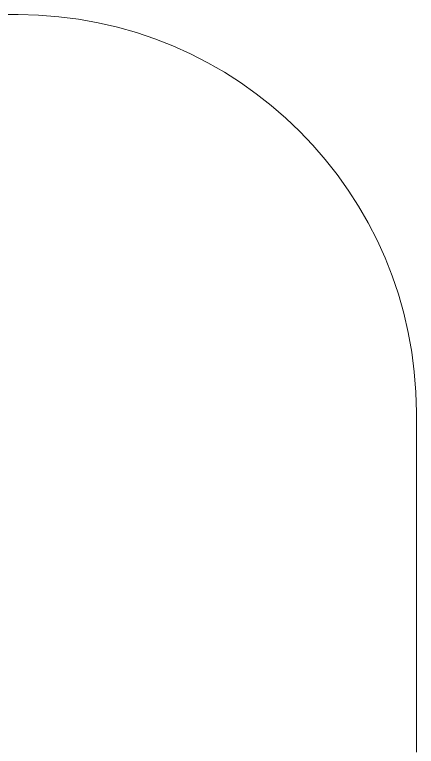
# Model space of a CAD drawing. Header units: millimetres. Extents: x -2631 to 1793, y -2071 to 1400.
# Drawn here: x 785 to 1793, y -439 to 1400 of the extents above; entities that cross this region are included whole.
import ezdxf

# ---------------------------------------------------------------- set-up
doc = ezdxf.new("R2010")
doc.units = ezdxf.units.MM
doc.layers.add('DIKOM_ЗОНА', color=80, linetype='Continuous')

msp = doc.modelspace()

# ---------------------------------------------------------------- linework, layer by layer
at = {"layer": 'DIKOM_ЗОНА', "color": 3, "lineweight": 15}
for p, q in [((793.5, 1400), (-874.3, 1400)), ((844.9, 1398.7), (793.5, 1400)), ((895.6, 1394.9), (844.9, 1398.7)), ((945.6, 1388.5), (895.6, 1394.9)), ((994.8, 1379.7), (945.6, 1388.5)), ((1043.2, 1368.5), (994.8, 1379.7)), ((1090.6, 1355), (1043.2, 1368.5)), ((1137.1, 1339.3), (1090.6, 1355)), ((1182.5, 1321.4), (1137.1, 1339.3)), ((1226.8, 1301.3), (1182.5, 1321.4)), ((1269.9, 1279.3), (1226.8, 1301.3)), ((1311.8, 1255.2), (1269.9, 1279.3)), ((1352.3, 1229.1), (1311.8, 1255.2)), ((1391.6, 1201.2), (1352.3, 1229.1)), ((1429.3, 1171.5), (1391.6, 1201.2)), ((1465.6, 1140.1), (1429.3, 1171.5)), ((1500.4, 1107), (1465.6, 1140.1)), ((1533.5, 1072.2), (1500.4, 1107)), ((1564.9, 1035.9), (1533.5, 1072.2)), ((1594.6, 998.1), (1564.9, 1035.9)), ((1622.5, 958.9), (1594.6, 998.1)), ((1648.6, 918.4), (1622.5, 958.9)), ((1672.7, 876.5), (1648.6, 918.4)), ((1694.8, 833.4), (1672.7, 876.5)), ((1714.8, 789.1), (1694.8, 833.4)), ((1732.7, 743.7), (1714.8, 789.1)), ((1748.5, 697.2), (1732.7, 743.7)), ((1761.9, 649.8), (1748.5, 697.2)), ((1773.1, 601.4), (1761.9, 649.8)), ((1781.9, 552.2), (1773.1, 601.4)), ((1788.3, 502.2), (1781.9, 552.2)), ((1792.2, 451.5), (1788.3, 502.2)), ((1793.5, 400), (1792.2, 451.5)), ((1793.5, -453.6), (1793.5, 400))]:
    msp.add_line(p, q, dxfattribs=at)

doc.saveas('drawing.dxf')
